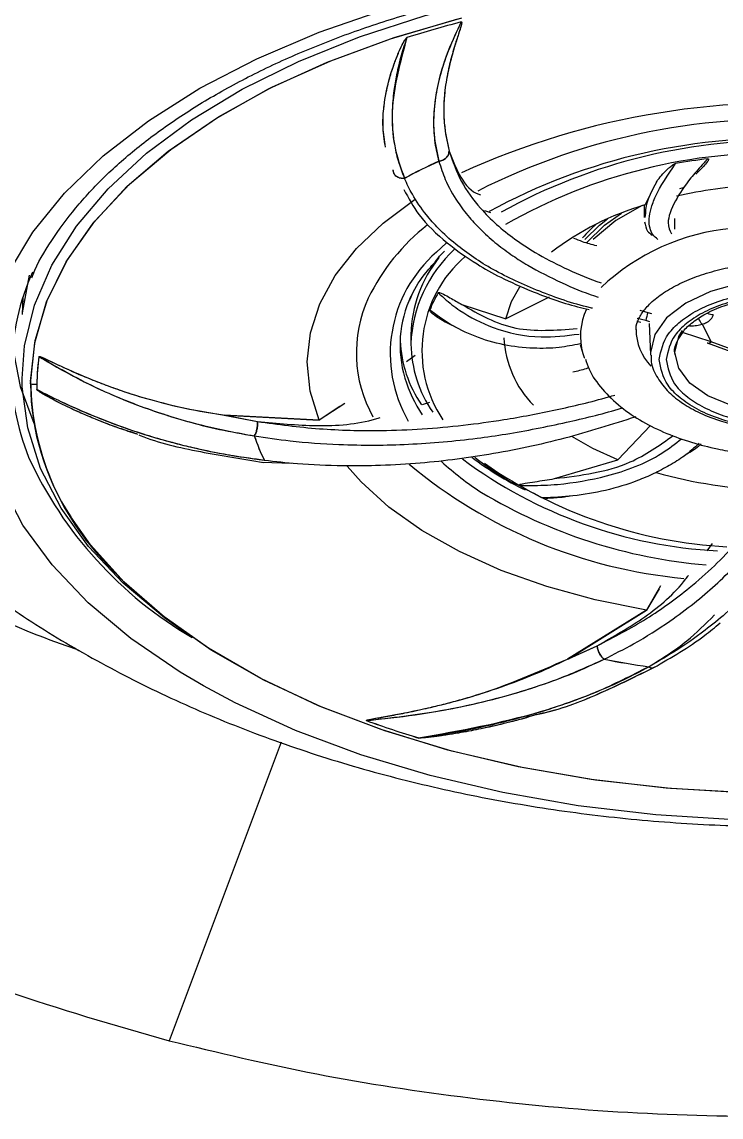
# Model space of a CAD drawing. Extents: x 1076 to 1148, y 508 to 635.
# Drawn here: x 1094.859 to 1096.127, y 576.339 to 578.326 of the extents above; entities that cross this region are included whole.
import ezdxf

# ---------------------------------------------------------------- set-up
doc = ezdxf.new("R2010")
doc.units = 0
doc.header["$MEASUREMENT"] = 0
doc.layers.add('1', color=4, linetype='Continuous')

# ---------------------------------------------------------------- blocks, each defined once
blk = doc.blocks.new('2026 TX')
at = {"layer": '1', "color": 3}
for p, q in [((19.8644, 58.3303), (19.871, 58.2979)), ((19.8645, 58.3295), (19.871, 58.2981)), ((20.2262, 58.2005), (20.2468, 58.2419)), ((20.2969, 58.2321), (20.2887, 58.2296)), ((20.2249, 58.2001), (20.2249, 58.1772)), ((19.9353, 58.1902), (19.9461, 58.1867)), ((20.2268, 58.1851), (20.226, 58.1772)), ((20.2795, 58.1758), (20.2795, 58.1566)), ((19.848, 58.1145), (19.8655, 58.131)), ((19.1099, 58.0726), (19.0969, 58.0046)), ((19.0981, 58.0319), (19.0969, 58.0014)), ((19.894, 58.0198), (19.974, 57.9935)), ((20.0527, 58.033), (19.974, 57.9935)), ((20.2277, 57.9907), (20.212, 57.9943)), ((20.2166, 58.0096), (20.2315, 58.0054)), ((20.2315, 58.0054), (20.2377, 58.0031)), ((20.2116, 57.9894), (20.2187, 57.9877)), ((20.2347, 57.9884), (20.2277, 57.9907)), ((20.2339, 57.985), (20.2362, 57.929)), ((20.3296, 57.9839), (20.3462, 57.9518)), ((19.8016, 57.9652), (19.8016, 57.9478)), ((20.3462, 57.9518), (20.2943, 57.9688)), ((20.1087, 57.947), (20.1136, 57.9304)), ((20.3388, 57.9501), (20.3935, 57.9301)), ((20.4005, 57.9319), (20.3462, 57.9518)), ((19.8095, 57.927), (19.7935, 57.9155)), ((19.6821, 57.8397), (19.6354, 57.8098)), ((19.673, 57.8344), (19.6354, 57.8098)), ((19.8228, 57.8383), (19.8358, 57.8423)), ((19.6354, 57.8098), (19.4633, 57.8188)), ((19.4633, 57.8188), (19.5238, 57.8072)), ((19.4652, 57.8186), (19.6354, 57.8098)), ((19.4652, 57.8186), (19.5237, 57.8074)), ((20.236, 57.8003), (20.1772, 57.738)), ((20.0622, 57.7037), (20.1772, 57.738)), ((19.5322, 57.7335), (19.5853, 57.7316)), ((20.3386, 57.5727), (20.3486, 57.586)), ((20.2545, 57.5093), (20.2286, 57.465)), ((20.252, 57.5037), (20.2286, 57.465)), ((20.2286, 57.465), (20.0856, 57.3761)), ((20.0873, 57.3769), (20.2286, 57.465)), ((20.0856, 57.3761), (20.1395, 57.4)), ((20.0873, 57.3769), (20.1394, 57.4002)), ((19.5663, 57.2255), (19.3632, 56.6836))]:
    blk.add_line(p, q, dxfattribs=at)
at = {"layer": '1', "color": 3, "flags": 128}
for points in [[(19.072, 58.0772), (19.1163, 58.1508), (19.1737, 58.2218), (19.2437, 58.2894), (19.3258, 58.353), (19.419, 58.4119), (19.5225, 58.4657), (19.6352, 58.5137), (19.7562, 58.5555)], [(19.0969, 57.8854), (19.1012, 57.9446), (19.1191, 58.0185), (19.1505, 58.0912), (19.1952, 58.1618), (19.2527, 58.2297), (19.3225, 58.2941), (19.4038, 58.3545), (19.496, 58.4102), (19.5979, 58.4607), (19.7087, 58.5055), (19.8273, 58.5441), (19.9524, 58.5762), (20.0828, 58.6014), (20.2172, 58.6195), (20.3543, 58.6303), (20.4927, 58.6337)], [(19.0969, 57.8854), (19.1012, 57.9446), (19.1191, 58.0185), (19.1505, 58.0912), (19.1952, 58.1618), (19.2527, 58.2297), (19.3225, 58.2941), (19.4038, 58.3545), (19.496, 58.4102), (19.5979, 58.4607), (19.7087, 58.5055), (19.8273, 58.5441), (19.9524, 58.5762), (20.0828, 58.6014), (20.2172, 58.6195), (20.3543, 58.6303), (20.4927, 58.6337)], [(19.112, 57.8797), (19.1205, 57.9545), (19.143, 58.0285), (19.1792, 58.1009), (19.2289, 58.171), (19.2915, 58.2379), (19.3664, 58.3011), (19.4527, 58.36), (19.5497, 58.4138), (19.6563, 58.462), (19.7714, 58.5042), (19.8938, 58.54)], [(19.112, 57.8754), (19.1196, 57.9502), (19.1413, 58.0243), (19.1768, 58.0968), (19.2257, 58.167), (19.2876, 58.2342), (19.3617, 58.2976), (19.4475, 58.3567), (19.5438, 58.4108), (19.6499, 58.4594), (19.7645, 58.502), (19.8866, 58.5381)], [(19.6354, 57.8098), (19.6189, 57.8623), (19.6136, 57.9154), (19.6195, 57.9685), (19.6365, 58.021), (19.6644, 58.072), (19.7028, 58.121), (19.7513, 58.1674), (19.8092, 58.2105)], [(19.6354, 57.8098), (19.6189, 57.8623), (19.6136, 57.9154), (19.6195, 57.9685), (19.6365, 58.021), (19.6644, 58.072), (19.7028, 58.121), (19.7513, 58.1674), (19.8092, 58.2105)], [(20.2212, 58.1991), (20.1735, 58.172), (20.1321, 58.1377), (20.1321, 58.1376)], [(20.1173, 58.1373), (20.1439, 58.1637), (20.1581, 58.1749)], [(20.1202, 58.1314), (20.1526, 58.1634), (20.1838, 58.1856)], [(20.7372, 57.9314), (20.7302, 57.9637), (20.709, 57.9942), (20.6749, 58.021), (20.6299, 58.0427), (20.5765, 58.0579), (20.5179, 58.0658), (20.4575, 58.066), (20.3988, 58.0583), (20.3452, 58.0433), (20.2999, 58.0219), (20.2653, 57.9952), (20.2437, 57.9649), (20.2361, 57.9326), (20.2363, 57.9276)], [(19.974, 57.9935), (19.9844, 58.0251), (19.9991, 58.0519)], [(20.2804, 57.9327), (20.2877, 57.9614), (20.2944, 57.9724)], [(20.6854, 57.9619), (20.6861, 57.9605), (20.6929, 57.9318), (20.6856, 57.903), (20.6648, 57.8763), (20.6319, 57.8534), (20.589, 57.8358), (20.5392, 57.8249), (20.4858, 57.8212), (20.4324, 57.8251), (20.3828, 57.8363), (20.3402, 57.8541), (20.3076, 57.8771), (20.2872, 57.904), (20.2804, 57.9327), (20.2804, 57.9327)], [(19.0791, 57.9457), (19.0932, 57.8709), (19.1178, 57.8041)], [(19.4259, 57.3276), (19.3834, 57.3526), (19.2942, 57.4133), (19.2165, 57.4784), (19.1511, 57.5474), (19.0984, 57.6194), (19.0592, 57.6939), (19.0337, 57.7701), (19.0222, 57.8472), (19.0248, 57.9246)], [(20.1136, 57.9304), (20.1159, 57.9233), (20.1162, 57.9225)], [(19.3929, 57.4238), (19.3548, 57.4513), (19.2801, 57.5141), (19.2174, 57.5806), (19.1674, 57.6502), (19.1304, 57.7221), (19.107, 57.7956), (19.0972, 57.87), (19.0969, 57.8854)], [(19.3929, 57.4238), (19.3548, 57.4513), (19.2801, 57.5141), (19.2174, 57.5806), (19.1674, 57.6502), (19.1304, 57.7221), (19.107, 57.7956), (19.0972, 57.87), (19.0969, 57.8854)], [(20.1772, 57.738), (20.1317, 57.7586), (20.0938, 57.7801)], [(20.2286, 57.465), (20.136, 57.4836), (20.0479, 57.5077), (19.9654, 57.537), (19.8896, 57.5711), (19.8215, 57.6096), (19.7618, 57.652), (19.7115, 57.6978), (19.6862, 57.7264)], [(20.2286, 57.465), (20.136, 57.4836), (20.0479, 57.5077), (19.9654, 57.537), (19.8896, 57.5711), (19.8215, 57.6096), (19.7618, 57.652), (19.7115, 57.6978), (19.6862, 57.7264)], [(20.4111, 57.1332), (20.2726, 57.1411), (20.1363, 57.1565), (20.0037, 57.1792), (19.8759, 57.2091), (19.7545, 57.2458), (19.6405, 57.2889), (19.5352, 57.3379), (19.4397, 57.3925), (19.355, 57.452), (19.2818, 57.5158), (19.221, 57.5832), (19.185, 57.6342)], [(21.7098, 57.5344), (21.6818, 57.5064), (21.6069, 57.4432), (21.5206, 57.3844), (21.4236, 57.3306), (21.317, 57.2823), (21.2019, 57.2401), (21.0795, 57.2044), (20.951, 57.1755), (20.8177, 57.1538), (20.681, 57.1395), (20.5423, 57.1326), (20.4031, 57.1334), (20.2647, 57.1418), (20.1286, 57.1576), (19.9962, 57.1808), (19.8687, 57.211), (19.7477, 57.2481), (19.6342, 57.2915), (19.5295, 57.3409), (19.4346, 57.3958), (19.3504, 57.4556), (19.278, 57.5196), (19.2503, 57.5486)], [(21.5203, 57.3126), (21.4509, 57.2777), (21.3381, 57.2297), (21.2171, 57.1879), (21.0891, 57.1526), (20.9553, 57.1243), (20.8169, 57.1032), (20.6754, 57.0894), (20.5321, 57.0832), (20.3884, 57.0846), (20.2455, 57.0936), (20.105, 57.1101), (19.9682, 57.1339), (19.8364, 57.1648), (19.7108, 57.2025), (19.5927, 57.2467), (19.4833, 57.2969), (19.4259, 57.3276)]]:
    blk.add_lwpolyline(points, dxfattribs=at)
at = {"layer": '1', "color": 3}
for centre, radius, start, end in [((20.385, 56.6409), 1.9544, 104.5835, 107.5855), ((20.385, 56.6409), 1.9544, 104.5838, 107.5855), ((20.4793, 56.968), 1.4176, 84.112, 114.4144), ((20.4686, 57.149), 1.2069, 85.5558, 116.886), ((20.4628, 57.2397), 1.0813, 86.7745, 118.7025), ((20.4673, 57.2834), 1.0337, 88.0301, 119.0661), ((20.4634, 57.3055), 0.9892, 88.2349, 119.7), ((20.2703, 57.3567), 1.013, 114.3599, 118.2999), ((20.2703, 57.3565), 1.013, 114.3602, 118.3003), ((20.478, 57.1481), 1.1443, 96.927, 99.8764), ((20.4814, 57.3458), 0.8925, 93.6267, 102.815), ((20.3709, 57.7058), 0.5155, 106.3099, 127.5658), ((20.0661, 57.8655), 0.3796, 128.1514, 154.161), ((20.2885, 57.9901), 0.2311, 130.5389, 139.4002), ((20.421, 57.7593), 0.4002, 95.3472, 133.2887), ((20.009, 57.9301), 0.2448, 131.1313, 209.9688), ((20.0494, 57.938), 0.248, 132.8713, 177.7032), ((20.0361, 57.9587), 0.2346, 141.5094, 178.408), ((20.048, 57.9356), 0.2263, 130.8203, 213.6252), ((19.5024, 57.9021), 0.4248, 155.4788, 202.0304), ((19.9926, 57.946), 0.2106, 155.1144, 196.5229), ((20.0591, 57.9206), 0.2402, 149.9093, 158.2623), ((19.9412, 57.9318), 0.2384, 155.421, 209.0947), ((20.2234, 57.9622), 0.1143, 154.7474, 196.1473), ((20.3075, 57.9778), 0.0808, 160.0793, 170.8309), ((20.3526, 58.0048), 0.0311, 199.9213, 222.1793), ((20.3506, 58.0241), 0.0229, 241.509, 268.3629), ((20.3075, 57.9752), 0.0976, 180.5488, 223.5623), ((20.0089, 57.9649), 0.2271, 182.7963, 214.0343), ((20.1545, 57.9673), 0.1843, 182.5557, 225.0013), ((20.0279, 57.9521), 0.2263, 181.0477, 214.4309), ((19.5212, 57.8717), 0.3976, 172.2656, 179.5312), ((19.5207, 57.8717), 0.3971, 172.2629, 180.9515), ((19.5972, 57.8879), 0.4852, 180.9668, 224.3686), ((19.1949, 59.9751), 2.1013, 267.7394, 268.0579), ((19.5622, 57.88), 0.4502, 180.5871, 213.089), ((19.5188, 57.8718), 0.3951, 179.5408, 180.9608), ((20.0342, 57.9601), 0.2545, 196.9115, 213.533), ((19.8373, 57.8877), 0.3368, 198.4215, 206.6332), ((19.8373, 57.8875), 0.3368, 198.4222, 206.634), ((19.7736, 58.047), 0.7313, 204.586, 239.7683), ((20.4008, 58.4172), 0.8456, 233.2855, 267.052), ((20.2737, 58.2246), 0.6028, 233.1191, 243.9143), ((20.2604, 58.1738), 0.551, 231.4981, 241.0198), ((20.3813, 58.4285), 0.9099, 230.1849, 264.6628), ((20.2016, 58.1052), 0.5058, 227.1127, 237.496), ((20.4206, 58.4262), 0.8476, 235.0416, 266.8833), ((20.48, 58.5575), 0.8748, 254.513, 268.3086), ((20.4187, 58.4942), 0.9508, 239.0578, 265.064), ((20.3228, 58.2502), 0.6461, 239.8265, 244.1439), ((20.468, 59.0015), 1.6559, 258.9968, 261.836), ((20.468, 59.0013), 1.6559, 258.997, 261.8362), ((20.3449, 58.9737), 1.8194, 249.9465, 253.0949), ((20.3449, 58.9738), 1.8194, 249.9469, 253.0965)]:
    blk.add_arc(centre, radius, start, end, dxfattribs=at)
for points, knots in [([(20.4867, 59.1014), (20.4345, 59.1007), (20.3615, 59.0998), (20.2546, 59.0937), (20.1644, 59.0864), (20.0582, 59.0743), (19.9486, 59.0581), (19.8364, 59.0371), (19.7239, 59.0115), (19.6125, 58.9812), (19.5037, 58.9463), (19.3985, 58.9069), (19.2979, 58.8632), (19.2026, 58.8155), (19.1133, 58.7638), (19.0306, 58.7086), (18.9551, 58.6499), (18.8872, 58.5881), (18.8272, 58.5232), (18.7756, 58.4554), (18.7329, 58.3848), (18.6993, 58.3116), (18.6755, 58.2356), (18.6623, 58.157), (18.6603, 58.0756), (18.6712, 57.9918), (18.6912, 57.9172), (18.7125, 57.8716), (18.7207, 57.8539)], [0, 0, 0, 0, 0.047317, 0.066231, 0.097598, 0.130022, 0.164662, 0.200656, 0.237654, 0.275378, 0.313634, 0.352281, 0.391219, 0.430376, 0.469705, 0.509178, 0.548789, 0.588546, 0.628482, 0.668655, 0.709158, 0.750122, 0.791733, 0.834239, 0.877947, 0.923199, 0.970269, 1, 1, 1, 1]), ([(19.1143, 58.0679), (19.1151, 58.07), (19.1235, 58.0928), (19.1493, 58.1354), (19.1921, 58.1949), (19.2454, 58.2522), (19.3076, 58.307), (19.3786, 58.3588), (19.4578, 58.4074), (19.5446, 58.4523), (19.6382, 58.493), (19.7377, 58.5293), (19.8421, 58.5607), (19.9496, 58.587), (20.0576, 58.6078), (20.1603, 58.6229), (20.2513, 58.6325), (20.336, 58.6387), (20.4124, 58.642), (20.4641, 58.6424), (20.4867, 58.6426)], [0, 0, 0, 0, 0.006751, 0.072375, 0.137261, 0.201684, 0.26585, 0.329884, 0.39383, 0.457705, 0.521477, 0.585057, 0.648275, 0.710796, 0.771876, 0.829443, 0.878969, 0.918363, 0.964388, 1, 1, 1, 1]), ([(19.8929, 58.5323), (19.881, 58.5065), (19.8585, 58.4573), (19.8437, 58.3891), (19.8412, 58.3302), (19.8489, 58.2957), (19.8524, 58.2796)], [0, 0, 0, 0, 0.292679, 0.556946, 0.792739, 1, 1, 1, 1]), ([(19.8929, 58.5323), (19.8848, 58.5153), (19.8686, 58.4812), (19.8535, 58.4335), (19.8446, 58.3893), (19.8421, 58.35), (19.8443, 58.3131), (19.8497, 58.2906), (19.8524, 58.2794)], [0, 0, 0, 0, 0.192209, 0.385632, 0.546718, 0.708701, 0.855465, 1, 1, 1, 1]), ([(19.8929, 58.5323), (19.8929, 58.5323), (19.893, 58.5324), (19.8931, 58.5324), (19.8932, 58.5324), (19.8933, 58.5323), (19.8934, 58.5323), (19.8935, 58.5322), (19.8937, 58.532), (19.8938, 58.5315), (19.8938, 58.5293), (19.8926, 58.525), (19.8906, 58.5181), (19.8878, 58.5095), (19.8842, 58.4986), (19.88, 58.4852), (19.8758, 58.4706), (19.8716, 58.4546), (19.8678, 58.4371), (19.8633, 58.411), (19.8608, 58.3812), (19.8615, 58.352), (19.8636, 58.3361), (19.8645, 58.3295)], [0, 0, 0, 0, 0.000297, 0.000559, 0.000801, 0.001042, 0.001303, 0.001598, 0.002331, 0.004503, 0.007716, 0.031456, 0.060115, 0.099114, 0.147326, 0.208575, 0.282686, 0.350178, 0.43385, 0.53338, 0.731885, 0.886915, 1, 1, 1, 1]), ([(19.8929, 58.5323), (19.8929, 58.5323), (19.893, 58.5324), (19.8932, 58.5324), (19.8933, 58.5323), (19.8934, 58.5323), (19.8935, 58.5322), (19.8937, 58.532), (19.894, 58.5308), (19.8935, 58.5286), (19.8928, 58.5253), (19.8915, 58.5211), (19.8897, 58.5152), (19.8872, 58.5074), (19.8839, 58.4973), (19.8802, 58.4856), (19.8763, 58.472), (19.8723, 58.4567), (19.8685, 58.4399), (19.864, 58.4157), (19.8611, 58.3868), (19.8612, 58.3562), (19.8634, 58.3385), (19.8644, 58.3303)], [0, 0, 0, 0, 0.000435, 0.000807, 0.000988, 0.001175, 0.001595, 0.002741, 0.004407, 0.016867, 0.030653, 0.049102, 0.072201, 0.109564, 0.155293, 0.209281, 0.271399, 0.344964, 0.425301, 0.512248, 0.7001, 0.862329, 1, 1, 1, 1]), ([(19.7557, 58.3053), (19.7538, 58.3173), (19.7501, 58.3396), (19.7516, 58.371), (19.7554, 58.3982), (19.7612, 58.4248), (19.7693, 58.4513), (19.7789, 58.476), (19.7862, 58.492), (19.7914, 58.5008), (19.7932, 58.5031), (19.7939, 58.5037), (19.7943, 58.5039), (19.7944, 58.5039), (19.7945, 58.504)], [0, 0, 0, 0, 0.200445, 0.370679, 0.485984, 0.612731, 0.763057, 0.86982, 0.964712, 0.989179, 0.996236, 0.998505, 0.999342, 1, 1, 1, 1]), ([(19.7557, 58.3053), (19.7556, 58.3056), (19.7539, 58.3121), (19.7522, 58.3259), (19.7508, 58.3475), (19.7518, 58.3716), (19.7554, 58.3983), (19.7616, 58.426), (19.7697, 58.452), (19.7786, 58.4752), (19.7859, 58.4913), (19.7913, 58.5005), (19.7932, 58.503), (19.7939, 58.5037), (19.7943, 58.5039), (19.7944, 58.5039), (19.7945, 58.504)], [0, 0, 0, 0, 0.00492, 0.111889, 0.227722, 0.352704, 0.487128, 0.631286, 0.761247, 0.863652, 0.962083, 0.988489, 0.996044, 0.998446, 0.999321, 1, 1, 1, 1]), ([(19.7945, 58.504), (19.7823, 58.4589), (19.764, 58.3914), (19.7696, 58.307), (19.7832, 58.2681), (19.79, 58.2487)], [0, 0, 0, 0, 0.5000218, 0.7500624, 1, 1, 1, 1]), ([(19.7945, 58.504), (19.7909, 58.4932), (19.7835, 58.4705), (19.7758, 58.4384), (19.77, 58.4047), (19.7672, 58.3697), (19.7681, 58.3364), (19.7723, 58.3052), (19.7788, 58.2771), (19.7863, 58.2579), (19.79, 58.2485)], [0, 0, 0, 0, 0.1189931, 0.2501781, 0.358069, 0.500219, 0.6521265, 0.7501484, 0.8773468, 1, 1, 1, 1]), ([(19.8524, 58.2796), (19.8548, 58.2801), (19.8598, 58.2811), (19.8661, 58.2856), (19.8703, 58.2916), (19.8707, 58.296), (19.871, 58.2981)], [0, 0, 0, 0, 0.2437467, 0.5042949, 0.7624503, 1, 1, 1, 1]), ([(19.871, 58.2979), (19.8707, 58.2958), (19.8702, 58.2914), (19.866, 58.2853), (19.8597, 58.2809), (19.8548, 58.2799), (19.8524, 58.2794)], [0, 0, 0, 0, 0.2406304, 0.5000002, 0.75937, 1, 1, 1, 1]), ([(19.871, 58.2981), (19.8774, 58.2815), (19.8902, 58.2485), (19.9121, 58.2233), (19.9268, 58.2189), (19.9278, 58.2186)], [0, 0, 0, 0, 0.485245, 0.963035, 1, 1, 1, 1]), ([(19.871, 58.2979), (19.8775, 58.2793), (19.8904, 58.2427), (19.9223, 58.1991), (19.9563, 58.1647), (19.9896, 58.138), (20.03, 58.1113), (20.0796, 58.0856), (20.1203, 58.0678), (20.1441, 58.0598), (20.1467, 58.0589)], [0, 0, 0, 0, 0.178529, 0.351694, 0.465257, 0.577857, 0.689856, 0.833228, 0.981547, 1, 1, 1, 1]), ([(19.8524, 58.2794), (19.856, 58.2684), (19.8643, 58.2428), (19.8833, 58.2089), (19.9066, 58.178), (19.9305, 58.1527), (19.9569, 58.1294), (19.9848, 58.1088), (20.0231, 58.0845), (20.072, 58.0598), (20.1158, 58.0413), (20.139, 58.0337), (20.1413, 58.033)], [0, 0, 0, 0, 0.101476, 0.235233, 0.331877, 0.422404, 0.515355, 0.605274, 0.682257, 0.84497, 0.985015, 1, 1, 1, 1]), ([(20.2493, 58.1378), (20.246, 58.1404), (20.2398, 58.1454), (20.2344, 58.1582), (20.2331, 58.1741), (20.2367, 58.1937), (20.2479, 58.2254), (20.2677, 58.2548), (20.2817, 58.2755)], [0, 0, 0, 0, 0.135552, 0.260798, 0.405842, 0.535564, 0.673856, 1, 1, 1, 1]), ([(20.2468, 58.2419), (20.2483, 58.244), (20.2525, 58.2498), (20.2598, 58.2582), (20.2677, 58.2658), (20.2732, 58.2705), (20.2769, 58.2732), (20.2793, 58.2746), (20.2808, 58.2753), (20.2815, 58.2754), (20.2817, 58.2755)], [0, 0, 0, 0, 0.191797, 0.519572, 0.729704, 0.856737, 0.930022, 0.970712, 0.992634, 1, 1, 1, 1]), ([(20.34, 58.2841), (20.3395, 58.2836), (20.3384, 58.2824), (20.335, 58.2788), (20.3245, 58.2674), (20.3029, 58.242), (20.2769, 58.2039), (20.2644, 58.1667), (20.2711, 58.1538), (20.2742, 58.148)], [0, 0, 0, 0, 0.0073249, 0.0195658, 0.0586506, 0.1921162, 0.4417694, 0.7469865, 1, 1, 1, 1]), ([(20.34, 58.2841), (20.3401, 58.2841), (20.3403, 58.2841), (20.3407, 58.2841), (20.341, 58.284), (20.3413, 58.2838), (20.3415, 58.2834), (20.3412, 58.2815), (20.3363, 58.2744), (20.328, 58.2657), (20.3208, 58.2588), (20.3184, 58.2564)], [0, 0, 0, 0, 0.005501, 0.011055, 0.016084, 0.02158, 0.030977, 0.060324, 0.195274, 0.730604, 1, 1, 1, 1]), ([(19.79, 58.2487), (19.7887, 58.2486), (19.7862, 58.2483), (19.7823, 58.2488), (19.7786, 58.25), (19.7754, 58.252), (19.7728, 58.2545), (19.7704, 58.2583), (19.7699, 58.2616), (19.7696, 58.2637)], [0, 0, 0, 0, 0.121409, 0.249103, 0.380728, 0.513445, 0.644273, 0.770475, 1, 1, 1, 1]), ([(19.79, 58.2485), (19.7875, 58.2484), (19.7838, 58.2482), (19.7791, 58.2497), (19.7758, 58.2515), (19.7731, 58.254), (19.7704, 58.2578), (19.77, 58.2612), (19.7696, 58.2635)], [0, 0, 0, 0, 0.234643, 0.36249, 0.494052, 0.626491, 0.756856, 1, 1, 1, 1]), ([(20.1308, 58.0128), (20.1296, 58.0131), (20.095, 58.021), (20.0331, 58.043), (19.9635, 58.0746), (19.9148, 58.1047), (19.8815, 58.1294), (19.853, 58.1554), (19.8264, 58.1855), (19.8053, 58.2159), (19.7946, 58.2388), (19.79, 58.2485)], [0, 0, 0, 0, 0.007404, 0.203092, 0.405177, 0.500068, 0.597838, 0.702636, 0.789128, 0.910497, 1, 1, 1, 1]), ([(20.2468, 58.2419), (20.2388, 58.2266), (20.2275, 58.2051), (20.227, 58.1895), (20.2268, 58.1851)], [0, 0, 0, 0, 0.714794, 1, 1, 1, 1]), ([(19.7889, 58.2282), (19.7974, 58.2126), (19.8165, 58.1773), (19.8637, 58.1329), (19.915, 58.096), (19.9668, 58.067), (20.027, 58.0405), (20.0803, 58.0208), (20.1179, 58.012), (20.125, 58.0103)], [0, 0, 0, 0, 0.149958, 0.339869, 0.505364, 0.622768, 0.763005, 0.955044, 1, 1, 1, 1]), ([(20.2253, 58.1699), (20.2266, 58.1636), (20.2288, 58.1529), (20.2361, 58.1476), (20.2391, 58.1454)], [0, 0, 0, 0, 0.5901373, 1, 1, 1, 1]), ([(20.1388, 58.126), (20.1299, 58.1283), (20.1148, 58.1324), (20.1024, 58.1374), (20.0973, 58.1394)], [0, 0, 0, 0, 0.588143, 1, 1, 1, 1]), ([(19.8483, 58.1), (19.8518, 58.1048), (19.8559, 58.1104), (19.8619, 58.1156), (19.8628, 58.1164)], [0, 0, 0, 0, 0.847369, 1, 1, 1, 1]), ([(19.7999, 58.0267), (19.8004, 58.0283), (19.8057, 58.0443), (19.8212, 58.0691), (19.8407, 58.0913), (19.8483, 58.1)], [0, 0, 0, 0, 0.062653, 0.635022, 1, 1, 1, 1]), ([(20.2103, 57.9735), (20.2102, 57.9746), (20.2095, 57.9811), (20.2137, 57.9926), (20.2248, 58.011), (20.2434, 58.0295), (20.2692, 58.0475), (20.3009, 58.0635), (20.3369, 58.0768), (20.3727, 58.0861), (20.4078, 58.0924), (20.4447, 58.0968), (20.4717, 58.0974), (20.4867, 58.0978)], [0, 0, 0, 0, 0.0240353, 0.1483523, 0.2527708, 0.3562166, 0.4585829, 0.5599357, 0.6573091, 0.7528507, 0.8234483, 0.9017389, 1, 1, 1, 1]), ([(19.8513, 58.041), (19.8514, 58.041), (19.8514, 58.0412), (19.8517, 58.0413), (19.852, 58.0414), (19.8525, 58.0415), (19.8534, 58.0414), (19.8567, 58.0405), (19.8671, 58.0351), (19.8797, 58.0277), (19.8904, 58.0218), (19.894, 58.0198)], [0, 0, 0, 0, 0.0054864, 0.0110267, 0.0160424, 0.0215241, 0.0308969, 0.0601677, 0.194769, 0.7287144, 1, 1, 1, 1]), ([(19.8513, 58.041), (19.8518, 58.0405), (19.853, 58.0393), (19.8567, 58.0358), (19.8686, 58.0249), (19.8981, 58.0019), (19.954, 57.9732), (20.0288, 57.9566), (20.0834, 57.9632), (20.1065, 57.9659)], [0, 0, 0, 0, 0.007554, 0.02018, 0.060493, 0.198159, 0.455665, 0.770482, 1, 1, 1, 1]), ([(20.2519, 57.9197), (20.2551, 57.9356), (20.2602, 57.9601), (20.2897, 57.9895), (20.3201, 58.0096), (20.3579, 58.0259), (20.4127, 58.0411), (20.4877, 58.0487), (20.5626, 58.0407), (20.6171, 58.0253), (20.6546, 58.0088), (20.6848, 57.9885), (20.7138, 57.959), (20.7184, 57.9346), (20.7215, 57.9187)], [0, 0, 0, 0, 0.119728, 0.18418, 0.25, 0.31582, 0.380272, 0.5, 0.619728, 0.68418, 0.75, 0.81582, 0.880272, 1, 1, 1, 1]), ([(20.7086, 57.9187), (20.7058, 57.9337), (20.7014, 57.9569), (20.674, 57.9848), (20.6455, 58.0039), (20.61, 58.0196), (20.5585, 58.0341), (20.4876, 58.0416), (20.4167, 58.0344), (20.3649, 58.0201), (20.3292, 58.0047), (20.3004, 57.9856), (20.2725, 57.9579), (20.2678, 57.9347), (20.2647, 57.9197)], [0, 0, 0, 0, 0.119728, 0.18418, 0.25, 0.31582, 0.380272, 0.5, 0.619728, 0.68418, 0.75, 0.81582, 0.880272, 1, 1, 1, 1]), ([(20.2935, 57.9669), (20.2942, 57.9683), (20.2983, 57.9753), (20.3125, 57.9878), (20.3366, 58.0039), (20.3663, 58.0169), (20.3972, 58.0261), (20.4268, 58.032), (20.4562, 58.0356), (20.4769, 58.036), (20.4867, 58.0362)], [0, 0, 0, 0, 0.034741, 0.187394, 0.33495, 0.509443, 0.64489, 0.7554, 0.883843, 1, 1, 1, 1]), ([(19.894, 58.0198), (19.9251, 58.0019), (19.9855, 57.9671), (20.0646, 57.973), (20.1029, 57.9758)], [0, 0, 0, 0, 0.514422, 1, 1, 1, 1]), ([(19.8819, 57.9793), (19.8784, 57.9808), (19.8688, 57.9849), (19.8565, 57.9917), (19.846, 57.9986), (19.84, 58.0039), (19.8359, 58.0072), (19.836, 58.0093), (19.836, 58.0095)], [0, 0, 0, 0, 0.191782, 0.518998, 0.728969, 0.85611, 0.98384, 1, 1, 1, 1]), ([(20.1084, 57.9481), (20.0958, 57.9456), (20.0675, 57.9402), (20.0208, 57.9393), (19.969, 57.9452), (19.9176, 57.9606), (19.8727, 57.9823), (19.8476, 58.0009), (19.836, 58.0095)], [0, 0, 0, 0, 0.122944, 0.275634, 0.458687, 0.649207, 0.837851, 1, 1, 1, 1]), ([(20.3296, 57.9839), (20.3324, 57.9849), (20.338, 57.9868), (20.3442, 57.991), (20.3487, 57.9959), (20.3495, 57.9994), (20.35, 58.0012)], [0, 0, 0, 0, 0.250135, 0.500009, 0.750136, 1, 1, 1, 1]), ([(20.3066, 57.9812), (20.3074, 57.9812), (20.3117, 57.9808), (20.3199, 57.9816), (20.3264, 57.9831), (20.3296, 57.9839)], [0, 0, 0, 0, 0.103808, 0.552169, 1, 1, 1, 1]), ([(20.2807, 57.9285), (20.2807, 57.9287), (20.2786, 57.9367), (20.2817, 57.9492), (20.2902, 57.962), (20.2935, 57.9669)], [0, 0, 0, 0, 0.01612, 0.623853, 1, 1, 1, 1]), ([(20.3389, 57.9502), (20.3393, 57.95), (20.3403, 57.9495), (20.3427, 57.9496), (20.3449, 57.9509), (20.3462, 57.9518)], [0, 0, 0, 0, 0.205714, 0.485623, 1, 1, 1, 1]), ([(19.1272, 57.9252), (19.1273, 57.9252), (19.1273, 57.9253), (19.1273, 57.9253), (19.1274, 57.9254), (19.1275, 57.9254), (19.1276, 57.9254), (19.1279, 57.9254), (19.1285, 57.9253), (19.1312, 57.9245), (19.1368, 57.922), (19.1466, 57.9174), (19.1577, 57.9121), (19.169, 57.9068), (19.1796, 57.902), (19.1912, 57.8968), (19.2039, 57.8913), (19.2231, 57.8832), (19.2492, 57.873), (19.2886, 57.859), (19.3399, 57.8435), (19.4008, 57.8289), (19.4446, 57.8219), (19.4652, 57.8186)], [0, 0, 0, 0, 0.000488, 0.0007, 0.000907, 0.001121, 0.001355, 0.001914, 0.003532, 0.005918, 0.023647, 0.05472, 0.099082, 0.129609, 0.163259, 0.199997, 0.239782, 0.282572, 0.379544, 0.480927, 0.638258, 0.830516, 1, 1, 1, 1]), ([(19.1272, 57.9252), (19.1272, 57.9252), (19.1273, 57.9253), (19.1273, 57.9253), (19.1274, 57.9254), (19.1274, 57.9254), (19.1275, 57.9254), (19.1277, 57.9254), (19.1281, 57.9254), (19.1288, 57.9252), (19.1321, 57.9241), (19.1371, 57.9218), (19.1447, 57.9184), (19.1533, 57.9142), (19.1657, 57.9084), (19.1818, 57.901), (19.2022, 57.892), (19.2331, 57.8791), (19.2802, 57.8615), (19.3415, 57.8431), (19.4047, 57.8283), (19.4448, 57.8218), (19.4633, 57.8188)], [0, 0, 0, 0, 0.000296, 0.000557, 0.000798, 0.001036, 0.001288, 0.001571, 0.002264, 0.004305, 0.007322, 0.029667, 0.051093, 0.078872, 0.112962, 0.169577, 0.234058, 0.306257, 0.459547, 0.666731, 0.846468, 1, 1, 1, 1]), ([(19.1272, 57.9252), (19.1605, 57.906), (19.2239, 57.8695), (19.3258, 57.8284), (19.4227, 57.7988), (19.4874, 57.7868), (19.5177, 57.7812)], [0, 0, 0, 0, 0.292679, 0.556946, 0.792739, 1, 1, 1, 1]), ([(19.1272, 57.9252), (19.149, 57.9124), (19.1925, 57.8866), (19.2597, 57.855), (19.3266, 57.8288), (19.3903, 57.8086), (19.4541, 57.7924), (19.4966, 57.7848), (19.5177, 57.781)], [0, 0, 0, 0, 0.1929111, 0.3866347, 0.5480136, 0.7097492, 0.8561074, 1, 1, 1, 1]), ([(20.1182, 57.9206), (20.1202, 57.9144), (20.1265, 57.8947), (20.1482, 57.8653), (20.1808, 57.8334), (20.2203, 57.8068), (20.2637, 57.7855), (20.3096, 57.7691), (20.3531, 57.758), (20.3948, 57.7507), (20.4379, 57.7457), (20.4692, 57.745), (20.4867, 57.7446)], [0, 0, 0, 0, 0.055152, 0.175474, 0.296724, 0.415113, 0.528236, 0.634053, 0.736968, 0.812428, 0.895294, 1, 1, 1, 1]), ([(20.2373, 57.9274), (20.2372, 57.9247), (20.2365, 57.9118), (20.2461, 57.8896), (20.2647, 57.8636), (20.2906, 57.8419), (20.3224, 57.8235), (20.3572, 57.8096), (20.3921, 57.8001), (20.4255, 57.7941), (20.4567, 57.7908), (20.4779, 57.7905), (20.4867, 57.7903)], [0, 0, 0, 0, 0.034701, 0.165168, 0.292334, 0.412371, 0.525204, 0.652492, 0.749591, 0.832088, 0.930728, 1, 1, 1, 1]), ([(20.7215, 57.9187), (20.7182, 57.9028), (20.7132, 57.8783), (20.6837, 57.8489), (20.6532, 57.8288), (20.6154, 57.8125), (20.5607, 57.7973), (20.4856, 57.7897), (20.4107, 57.7977), (20.3562, 57.8131), (20.3187, 57.8296), (20.2886, 57.8499), (20.2595, 57.8794), (20.2549, 57.9038), (20.2519, 57.9197)], [0, 0, 0, 0, 0.119728, 0.18418, 0.25, 0.31582, 0.380272, 0.5, 0.619728, 0.68418, 0.75, 0.81582, 0.880272, 1, 1, 1, 1]), ([(20.2647, 57.9197), (20.2675, 57.9047), (20.2719, 57.8815), (20.2994, 57.8536), (20.3279, 57.8345), (20.3633, 57.8189), (20.4149, 57.8043), (20.4857, 57.7968), (20.5566, 57.804), (20.6084, 57.8183), (20.6441, 57.8337), (20.6729, 57.8528), (20.7008, 57.8805), (20.7055, 57.9037), (20.7086, 57.9187)], [0, 0, 0, 0, 0.119728, 0.18418, 0.25, 0.31582, 0.380272, 0.5, 0.619728, 0.68418, 0.75, 0.81582, 0.880272, 1, 1, 1, 1]), ([(20.124, 57.9046), (20.1224, 57.9041), (20.113, 57.901), (20.1035, 57.8986), (20.0955, 57.8967)], [0, 0, 0, 0, 0.164137, 1, 1, 1, 1]), ([(19.3007, 57.7861), (19.2916, 57.789), (19.2675, 57.7966), (19.2352, 57.809), (19.2043, 57.8221), (19.1811, 57.8328), (19.1574, 57.8447), (19.1391, 57.8545), (19.1274, 57.8619), (19.1246, 57.864), (19.1239, 57.8647), (19.1237, 57.865), (19.1237, 57.8651), (19.1237, 57.8652)], [0, 0, 0, 0, 0.140435, 0.374371, 0.52153, 0.652843, 0.768065, 0.935584, 0.980416, 0.993254, 0.997344, 0.998839, 1, 1, 1, 1]), ([(19.5362, 57.7367), (19.5166, 57.7393), (19.4904, 57.7428), (19.4473, 57.7506), (19.4128, 57.7579), (19.3709, 57.7683), (19.3321, 57.7792), (19.2875, 57.7937), (19.2405, 57.8112), (19.1968, 57.8296), (19.1577, 57.8476), (19.1355, 57.8591), (19.1237, 57.8652)], [0, 0, 0, 0, 0.128921, 0.173174, 0.289807, 0.364294, 0.464776, 0.565061, 0.689177, 0.817314, 0.902349, 1, 1, 1, 1]), ([(19.3068, 57.784), (19.305, 57.7845), (19.2923, 57.7882), (19.2685, 57.7964), (19.231, 57.8105), (19.194, 57.8265), (19.1595, 57.8434), (19.1382, 57.855), (19.1271, 57.8621), (19.1245, 57.8641), (19.1239, 57.8647), (19.1237, 57.865), (19.1237, 57.8651), (19.1237, 57.8651)], [0, 0, 0, 0, 0.026611, 0.188428, 0.363374, 0.610493, 0.785998, 0.941992, 0.982212, 0.993812, 0.997542, 0.998919, 1, 1, 1, 1]), ([(19.5362, 57.7365), (19.5113, 57.74), (19.4644, 57.7465), (19.3914, 57.7624), (19.3239, 57.7812), (19.2642, 57.8019), (19.2142, 57.8219), (19.1686, 57.8422), (19.1382, 57.8577), (19.1237, 57.8651)], [0, 0, 0, 0, 0.164615, 0.309415, 0.499757, 0.641868, 0.74981, 0.881002, 1, 1, 1, 1]), ([(19.5238, 57.8072), (19.5609, 57.8022), (19.6339, 57.7923), (19.7348, 57.79), (19.8221, 57.7933), (19.8964, 57.8), (19.9771, 57.811), (20.0651, 57.828), (20.1323, 57.8438), (20.1678, 57.8542), (20.1717, 57.8553)], [0, 0, 0, 0, 0.178529, 0.351694, 0.465257, 0.577857, 0.689856, 0.833228, 0.981547, 1, 1, 1, 1]), ([(19.5177, 57.781), (19.5394, 57.7779), (19.5896, 57.7705), (19.6629, 57.7653), (19.7346, 57.764), (19.7978, 57.7657), (19.8598, 57.7699), (19.9188, 57.7763), (19.9934, 57.7871), (20.0789, 57.8041), (20.1492, 57.8212), (20.1826, 57.8312), (20.1853, 57.832)], [0, 0, 0, 0, 0.101758, 0.235887, 0.3328, 0.423579, 0.516788, 0.606957, 0.684154, 0.847319, 0.987754, 1, 1, 1, 1]), ([(19.5237, 57.8074), (19.5595, 57.8039), (19.6304, 57.7969), (19.7065, 57.8022), (19.7435, 57.8138), (19.7461, 57.8147)], [0, 0, 0, 0, 0.485245, 0.963035, 1, 1, 1, 1]), ([(20.2093, 57.8157), (20.1666, 57.8021), (20.0794, 57.7743), (19.9675, 57.7507), (19.8768, 57.7373), (19.8082, 57.7304), (19.7416, 57.7268), (19.6701, 57.7264), (19.6027, 57.7293), (19.556, 57.7343), (19.5362, 57.7365)], [0, 0, 0, 0, 0.195556, 0.399552, 0.49534, 0.594035, 0.699824, 0.787134, 0.909651, 1, 1, 1, 1]), ([(19.5177, 57.7812), (19.5186, 57.7828), (19.5205, 57.7859), (19.5226, 57.793), (19.5239, 57.8007), (19.5238, 57.8053), (19.5237, 57.8074)], [0, 0, 0, 0, 0.243747, 0.504295, 0.76245, 1, 1, 1, 1]), ([(19.5238, 57.8072), (19.5238, 57.805), (19.5239, 57.8005), (19.5226, 57.7927), (19.5205, 57.7857), (19.5186, 57.7825), (19.5177, 57.781)], [0, 0, 0, 0, 0.24063, 0.5, 0.75937, 1, 1, 1, 1]), ([(19.3082, 57.7832), (19.3091, 57.7828), (19.3431, 57.7684), (19.4198, 57.7515), (19.4964, 57.7392), (19.5347, 57.733)], [0, 0, 0, 0, 0.014253, 0.507042, 1, 1, 1, 1]), ([(19.998, 57.6916), (19.9989, 57.6916), (20.0013, 57.6915), (20.0084, 57.6913), (20.0307, 57.691), (20.0818, 57.6931), (20.1634, 57.7075), (20.2408, 57.7358), (20.2808, 57.7669), (20.2925, 57.7761)], [0, 0, 0, 0, 0.008381, 0.022387, 0.067108, 0.219821, 0.505477, 0.85471, 1, 1, 1, 1]), ([(20.0622, 57.7037), (20.1098, 57.7095), (20.1891, 57.7193), (20.2521, 57.7638), (20.2772, 57.7816)], [0, 0, 0, 0, 0.601165, 1, 1, 1, 1]), ([(20.3241, 57.7675), (20.3154, 57.7596), (20.2988, 57.7444), (20.2704, 57.7273), (20.2422, 57.7123), (20.2041, 57.6961), (20.1555, 57.6813), (20.0977, 57.6712), (20.0592, 57.6695), (20.041, 57.6687)], [0, 0, 0, 0, 0.117857, 0.22425, 0.329944, 0.435014, 0.632189, 0.825204, 1, 1, 1, 1]), ([(20.3021, 57.7487), (20.3095, 57.753), (20.3188, 57.7583), (20.3264, 57.7655), (20.3278, 57.7669)], [0, 0, 0, 0, 0.811136, 1, 1, 1, 1]), ([(20.1395, 57.4), (20.17, 57.416), (20.2301, 57.4475), (20.2991, 57.498), (20.3525, 57.545), (20.3935, 57.5875), (20.4336, 57.6362), (20.4703, 57.6886), (20.4915, 57.7275), (20.5012, 57.7454)], [0, 0, 0, 0, 0.1869247, 0.3682319, 0.4871354, 0.6050303, 0.7222954, 0.8724099, 1, 1, 1, 1]), ([(20.152, 57.3758), (20.17, 57.385), (20.212, 57.4063), (20.2662, 57.4407), (20.3147, 57.4768), (20.354, 57.5103), (20.3896, 57.5448), (20.4206, 57.5793), (20.457, 57.6246), (20.4935, 57.6795), (20.5195, 57.7249), (20.5294, 57.7468), (20.5294, 57.7468)], [0, 0, 0, 0, 0.102985, 0.238733, 0.336815, 0.428688, 0.523022, 0.614279, 0.692406, 0.85754, 0.999669, 1, 1, 1, 1]), ([(20.5675, 57.7498), (20.5565, 57.7211), (20.5332, 57.6607), (20.4905, 57.5905), (20.4486, 57.5359), (20.4133, 57.4967), (20.3753, 57.4606), (20.3304, 57.424), (20.284, 57.3915), (20.2481, 57.3709), (20.2329, 57.3621)], [0, 0, 0, 0, 0.185671, 0.392174, 0.489139, 0.589046, 0.696135, 0.784518, 0.90854, 1, 1, 1, 1]), ([(19.998, 57.6916), (19.9979, 57.6916), (19.9978, 57.6917), (19.9976, 57.6919), (19.9977, 57.6922), (19.9979, 57.6924), (19.9986, 57.6929), (20.0021, 57.694), (20.0175, 57.6967), (20.0384, 57.6997), (20.0562, 57.7027), (20.0622, 57.7037)], [0, 0, 0, 0, 0.005501, 0.011055, 0.016084, 0.02158, 0.030977, 0.060324, 0.195274, 0.730604, 1, 1, 1, 1]), ([(20.0903, 57.6719), (20.0869, 57.6713), (20.0779, 57.6697), (20.0651, 57.6685), (20.0526, 57.668), (20.0447, 57.6676), (20.0414, 57.6686), (20.041, 57.6687)], [0, 0, 0, 0, 0.20899, 0.554347, 0.763449, 0.973519, 1, 1, 1, 1]), ([(19.201, 57.3914), (19.1734, 57.4013), (19.0704, 57.438), (18.9814, 57.4844), (18.9161, 57.5184)], [0, 0, 0, 0, 0.26748, 1, 1, 1, 1]), ([(20.1394, 57.4002), (20.1687, 57.4169), (20.2269, 57.45), (20.2811, 57.4958), (20.3034, 57.5258), (20.305, 57.528)], [0, 0, 0, 0, 0.485245, 0.963035, 1, 1, 1, 1]), ([(19.0215, 57.5097), (19.0422, 57.4942), (19.1016, 57.4498), (19.208, 57.3854), (19.3404, 57.3157), (19.4815, 57.2542), (19.6295, 57.201), (19.783, 57.1569), (19.9402, 57.1219), (20.0999, 57.096), (20.2612, 57.0792), (20.4234, 57.0713), (20.586, 57.0723), (20.7484, 57.0822), (20.9101, 57.1011), (21.0708, 57.1293), (21.23, 57.1672), (21.387, 57.2153), (21.5409, 57.274), (21.6901, 57.344), (21.8262, 57.4202), (21.9087, 57.4779), (21.9465, 57.5043)], [0, 0, 0, 0, 0.025926, 0.074257, 0.123833, 0.174446, 0.225741, 0.277257, 0.328661, 0.379824, 0.430746, 0.481514, 0.532265, 0.58316, 0.634328, 0.685951, 0.738194, 0.791181, 0.844941, 0.89934, 0.953897, 1, 1, 1, 1]), ([(20.2329, 57.3623), (20.2566, 57.377), (20.2996, 57.4034), (20.3357, 57.4399), (20.3519, 57.4562)], [0, 0, 0, 0, 0.552434, 1, 1, 1, 1]), ([(20.2419, 57.3606), (20.274, 57.3791), (20.3173, 57.404), (20.3532, 57.4341), (20.3624, 57.4419)], [0, 0, 0, 0, 0.741612, 1, 1, 1, 1]), ([(20.152, 57.376), (20.1505, 57.3773), (20.1473, 57.3801), (20.1432, 57.3866), (20.1403, 57.3938), (20.1397, 57.3981), (20.1394, 57.4002)], [0, 0, 0, 0, 0.243747, 0.504295, 0.76245, 1, 1, 1, 1]), ([(20.1395, 57.4), (20.1397, 57.3979), (20.1403, 57.3935), (20.1433, 57.3864), (20.1474, 57.3799), (20.1505, 57.3771), (20.152, 57.3758)], [0, 0, 0, 0, 0.24063, 0.5, 0.75937, 1, 1, 1, 1]), ([(19.721, 57.2646), (19.721, 57.2647), (19.7209, 57.2647), (19.7208, 57.2647), (19.7208, 57.2648), (19.7208, 57.2649), (19.7209, 57.2649), (19.721, 57.265), (19.7213, 57.2652), (19.7222, 57.2655), (19.7266, 57.2667), (19.7351, 57.2682), (19.7473, 57.2704), (19.7605, 57.2727), (19.7751, 57.2754), (19.7916, 57.2786), (19.81, 57.2824), (19.8321, 57.2872), (19.8578, 57.2934), (19.8866, 57.3009), (19.9286, 57.3131), (19.98, 57.3303), (20.037, 57.353), (20.0713, 57.3693), (20.0873, 57.3769)], [0, 0, 0, 0, 0.000327, 0.000612, 0.000878, 0.001153, 0.001462, 0.001822, 0.002741, 0.005497, 0.009572, 0.039492, 0.071703, 0.104654, 0.14232, 0.185185, 0.233181, 0.286232, 0.359053, 0.435893, 0.516641, 0.698131, 0.85897, 1, 1, 1, 1]), ([(19.721, 57.2646), (19.721, 57.2647), (19.7209, 57.2647), (19.7208, 57.2647), (19.7208, 57.2648), (19.7208, 57.2648), (19.7208, 57.2649), (19.7209, 57.265), (19.7213, 57.2652), (19.7234, 57.2659), (19.7324, 57.2677), (19.7674, 57.274), (19.8099, 57.2821), (19.8676, 57.2957), (19.9569, 57.3199), (20.0317, 57.3525), (20.0856, 57.3761)], [0, 0, 0, 0, 0.000476, 0.000684, 0.000883, 0.001085, 0.001298, 0.001793, 0.003187, 0.005233, 0.020505, 0.074269, 0.280942, 0.351854, 0.532447, 1, 1, 1, 1]), ([(19.721, 57.2646), (19.7662, 57.2698), (19.8521, 57.2797), (19.9688, 57.3065), (20.0681, 57.338), (20.1252, 57.3639), (20.152, 57.376)], [0, 0, 0, 0, 0.2926794, 0.5569459, 0.7927389, 1, 1, 1, 1]), ([(19.721, 57.2646), (19.7507, 57.2678), (19.8103, 57.2742), (19.8926, 57.289), (19.9681, 57.3071), (20.0345, 57.3273), (20.0961, 57.35), (20.1335, 57.3672), (20.152, 57.3758)], [0, 0, 0, 0, 0.192198, 0.385617, 0.546699, 0.708685, 0.855456, 1, 1, 1, 1]), ([(19.8158, 57.233), (19.8909, 57.2465), (20.0034, 57.2669), (20.1403, 57.3154), (20.202, 57.3467), (20.2329, 57.3623)], [0, 0, 0, 0, 0.499976, 0.75005, 1, 1, 1, 1]), ([(19.8159, 57.2329), (19.8339, 57.2357), (19.8719, 57.2414), (19.9253, 57.2518), (19.981, 57.2648), (20.0381, 57.2805), (20.0921, 57.2986), (20.1423, 57.3181), (20.1875, 57.3381), (20.2179, 57.3542), (20.2329, 57.3621)], [0, 0, 0, 0, 0.118976, 0.2502136, 0.3590613, 0.5002764, 0.6497122, 0.7501825, 0.8767278, 1, 1, 1, 1]), ([(20.0294, 57.2756), (20.0334, 57.2765), (20.0751, 57.2851), (20.1469, 57.314), (20.2103, 57.3451), (20.242, 57.3607)], [0, 0, 0, 0, 0.051394, 0.525509, 1, 1, 1, 1]), ([(20.0362, 57.2773), (20.0384, 57.2778), (20.0784, 57.2862), (20.1487, 57.315), (20.2124, 57.3464), (20.2442, 57.3621)], [0, 0, 0, 0, 0.028152, 0.513904, 1, 1, 1, 1]), ([(20.2329, 57.3623), (20.2337, 57.3618), (20.2355, 57.3608), (20.238, 57.3601), (20.2401, 57.36), (20.2412, 57.3606), (20.2416, 57.3608)], [0, 0, 0, 0, 0.26288, 0.539368, 0.824368, 1, 1, 1, 1]), ([(20.2329, 57.3621), (20.2345, 57.3613), (20.2371, 57.3599), (20.24, 57.3599), (20.2413, 57.3604), (20.2419, 57.3607)], [0, 0, 0, 0, 0.486914, 0.752213, 1, 1, 1, 1]), ([(20.0372, 57.2776), (20.0257, 57.2741), (20.0001, 57.2663), (19.9607, 57.2565), (19.9224, 57.2482), (19.8912, 57.2424), (19.8618, 57.2377), (19.8393, 57.2346), (19.8229, 57.233), (19.8181, 57.2328), (19.8166, 57.2328), (19.8161, 57.2329), (19.8159, 57.2329), (19.8158, 57.233)], [0, 0, 0, 0, 0.162815, 0.362377, 0.544491, 0.683501, 0.780757, 0.935829, 0.980533, 0.99332, 0.99738, 0.998858, 1, 1, 1, 1]), ([(20.0303, 57.2759), (20.0163, 57.2716), (19.9833, 57.2615), (19.937, 57.2511), (19.8957, 57.2431), (19.8625, 57.2377), (19.8383, 57.2344), (19.8223, 57.2329), (19.8179, 57.2328), (19.8166, 57.2328), (19.8161, 57.2329), (19.816, 57.2329), (19.8159, 57.2329)], [0, 0, 0, 0, 0.205258, 0.483229, 0.651997, 0.779281, 0.939845, 0.981527, 0.993567, 0.997444, 0.998877, 1, 1, 1, 1]), ([(18.5491, 57.0145), (18.6291, 56.9702), (18.7892, 56.8816), (19.0634, 56.7699), (19.2633, 56.7123), (19.3632, 56.6836)], [0, 0, 0, 0, 0.333481, 0.666816, 1, 1, 1, 1]), ([(19.3632, 56.6836), (19.4517, 56.6623), (19.6288, 56.6198), (19.9085, 56.5775), (20.1936, 56.55), (20.3861, 56.5467), (20.4821, 56.545)], [0, 0, 0, 0, 0.2499984, 0.4999975, 0.7508181, 1, 1, 1, 1])]:
    blk.add_open_spline(points, degree=3, knots=knots, dxfattribs=at)

msp = doc.modelspace()

# ---------------------------------------------------------------- block references
at = {"layer": '1'}
msp.add_blockref('2026 TX', (1075.7625, 519.7937), dxfattribs=at)

doc.saveas('drawing.dxf')
